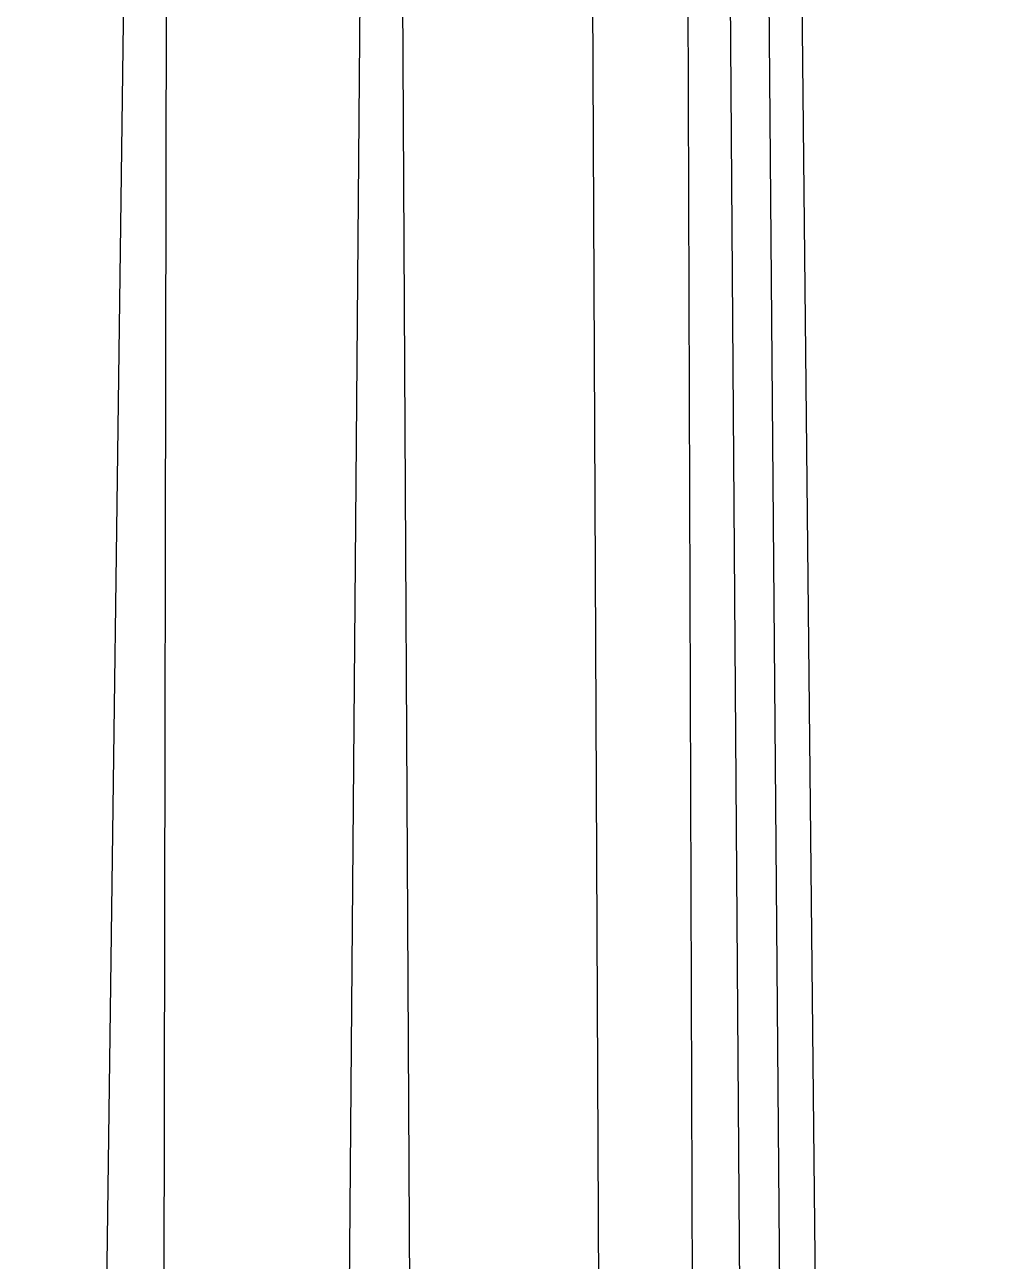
# Model space of a CAD drawing. Header units: millimetres. Extents: x 245 to 515, y 87 to 339.
# Drawn here: x 352.228 to 353.977, y 228.4 to 230.63 of the extents above; entities that cross this region are included whole.
import ezdxf

# ---------------------------------------------------------------- set-up
doc = ezdxf.new("R2010")
doc.units = ezdxf.units.MM
doc.layers.add('çziigi', color=10, linetype='Continuous')

msp = doc.modelspace()

# ---------------------------------------------------------------- linework, layer by layer
at = {"layer": 'çziigi'}
for p, q in [((352.8344, 230.841), (352.547, 196.7539)), ((352.4086, 230.8365), (351.9576, 196.7453)), ((352.4285, 196.7392), (352.4842, 230.8298)), ((352.9091, 230.8338), (353.0921, 196.7491)), ((353.4168, 196.7618), (353.2522, 230.8302)), ((353.4239, 230.8198), (353.5411, 196.844)), ((353.4995, 230.8323), (353.7512, 196.7881)), ((353.8534, 196.8248), (353.5699, 230.8279)), ((353.6288, 230.8366), (353.9773, 196.8088))]:
    msp.add_line(p, q, dxfattribs=at)

doc.saveas('drawing.dxf')
